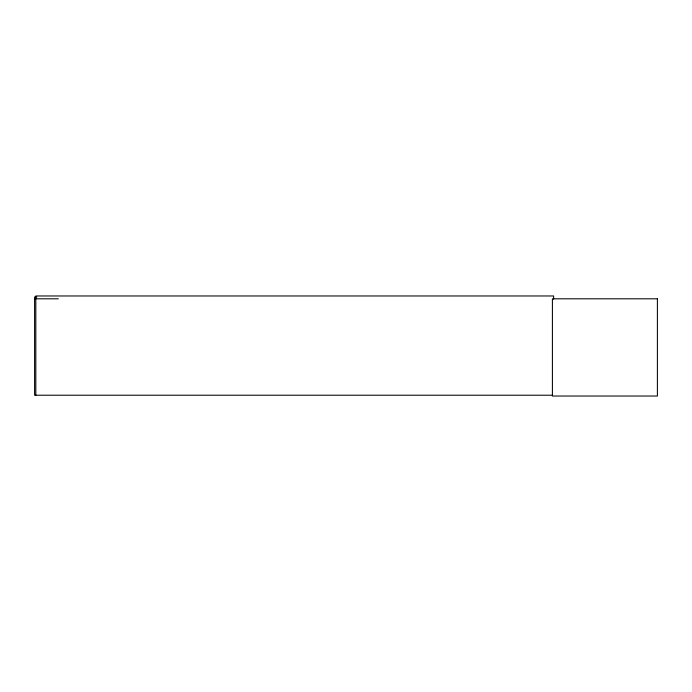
<?xml version="1.0" encoding="UTF-8"?>
<svg xmlns="http://www.w3.org/2000/svg" width="692" height="692" viewBox="0 0 692 692"><rect width="100%" height="100%" fill="white"/><g stroke="black" fill="none" stroke-linecap="round" stroke-linejoin="round"><path stroke-width="1.04" d="M36.763 296.98L34.6 296.98L34.6 395.218L552.545 395.218M34.6 298.806L58.336 298.806M553.626 299.203L553.626 295.968L35.82 295.968L35.828 395.218M657.4 298.806L552.406 298.806L552.406 396.032L657.4 396.032L657.4 298.806"/></g></svg>
